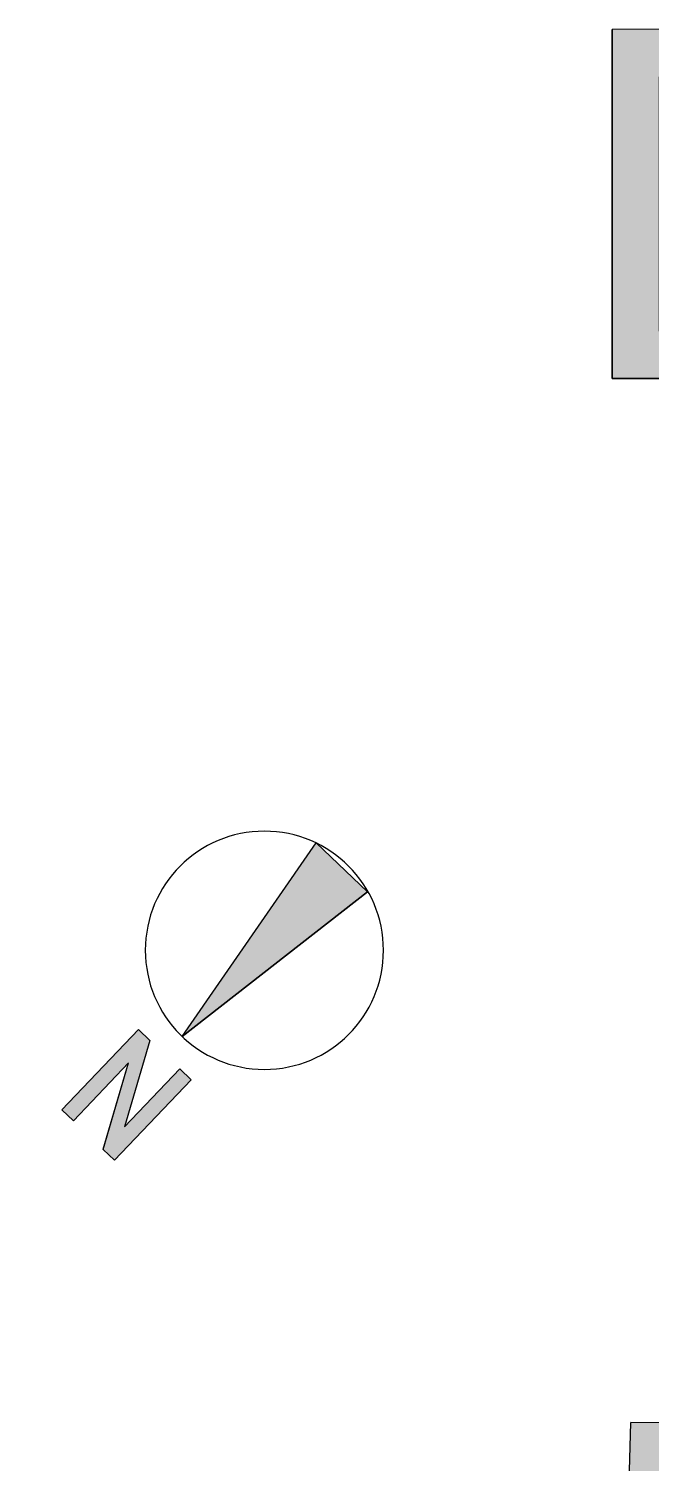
# Model space of a CAD drawing. Extents: x -27 to 25.3, y -8.5 to 57.5.
# Drawn here: x -21.53 to -15.42, y 43.42 to 57.52 of the extents above; entities that cross this region are included whole.
import ezdxf

# ---------------------------------------------------------------- set-up
doc = ezdxf.new("R2010")
doc.units = 0
doc.header["$LTSCALE"] = 0.002
doc.layers.add('01-STR_MACONNERIE_HACH', color=252, linetype='Continuous')

# ---------------------------------------------------------------- blocks, each defined once
blk = doc.blocks.new('A$C35293CD7')
at = {"extrusion": (0, 0, -1)}
h = blk.add_hatch(color=256, dxfattribs=at)
h.dxf.hatch_style = 1
h.paths.add_polyline_path([(-2.951, 5.413), (-3.389, 4.87), (-1.396, 3.703)])
h = blk.add_hatch(color=256, dxfattribs=at)
h.dxf.hatch_style = 1
h.paths.add_polyline_path([(-1.333, 3.387), (-1.428, 3.269), (-0.577, 2.585), (-0.48, 2.706), (-0.84, 3.516), (-0.226, 3.023), (-0.128, 3.144), (-0.978, 3.827), (-1.076, 3.706), (-1.076, 3.705), (-0.716, 2.897), (-1.331, 3.39), (-1.428, 3.269)])
for p, q in [((1.396, 3.703), (2.951, 5.413)), ((3.389, 4.87), (2.951, 5.413)), ((1.396, 3.703), (3.389, 4.87)), ((0.128, 3.144), (0.979, 3.828)), ((0.978, 3.828), (1.076, 3.706)), ((0.48, 2.707), (0.84, 3.516)), ((1.428, 3.269), (0.577, 2.585)), ((0.226, 3.023), (0.128, 3.144))]:
    blk.add_line(p, q, dxfattribs=at)
for points in [[(-2.951, 5.413), (-3.389, 4.87), (-1.396, 3.703), (-2.951, 5.413)], [(-1.333, 3.387), (-1.428, 3.269), (-0.577, 2.585), (-0.48, 2.706), (-0.84, 3.516), (-0.226, 3.023), (-0.128, 3.144), (-0.978, 3.827), (-1.076, 3.706), (-1.076, 3.705), (-1.076, 3.705), (-0.716, 2.897), (-1.331, 3.39), (-1.428, 3.269)]]:
    blk.add_lwpolyline(points, close=True, dxfattribs=at)
blk.add_circle((-2.308, 4.435), 1.17, dxfattribs=at)
blk = doc.blocks.new('Xref-R4-2018-11')
at = {"layer": '01-STR_MACONNERIE_HACH'}
h = blk.add_hatch(color=256, dxfattribs=at)
h.dxf.hatch_style = 1
h.paths.add_polyline_path([(-10.362, 50.177), (-10.362, 50.642), (-13.078, 50.64), (-13.075, 47.21), (-10.934, 47.212), (-10.469, 47.212), (-10.394, 49.278), (-10.602, 49.278), (-10.602, 47.677), (-12.611, 47.675), (-12.613, 50.175)])
h = blk.add_hatch(color=256, dxfattribs=at)
h.dxf.hatch_style = 1
h.paths.add_polyline_path([(-9.307, 17.92), (-7.894, 17.89), (-7.902, 17.513), (-7.605, 17.507), (-7.588, 18.304), (-8.107, 18.315), (-8.108, 18.315), (-8.208, 18.316), (-8.208, 18.226), (-9.718, 18.264), (-9.785, 15.617), (-7.599, 15.622), (-7.6, 15.782), (-7.641, 15.782), (-7.622, 16.681), (-7.919, 16.688), (-7.929, 16.19), (-9.343, 16.22)])
h.paths.add_polyline_path([(-12.639, 16.366), (-13.298, 16.384), (-13.296, 16.443), (-13.456, 16.447), (-13.479, 15.609), (-12.659, 15.611)])
h.paths.add_polyline_path([(-12.524, 20.887), (-13.174, 20.905), (-13.173, 20.944), (-13.333, 20.948), (-13.363, 19.851), (-13.203, 19.847), (-13.202, 19.872), (-12.55, 19.855)])
h.paths.add_polyline_path([(-12.447, 23.898), (-13.091, 23.916), (-13.09, 23.956), (-13.25, 23.961), (-13.281, 22.835), (-13.121, 22.83), (-13.12, 22.874), (-12.474, 22.857)])
h.paths.add_polyline_path([(-12.371, 26.895), (-13.009, 26.912), (-13.008, 26.953), (-13.168, 26.958), (-13.198, 25.85), (-13.038, 25.846), (-13.037, 25.883), (-12.397, 25.867)])
h.paths.add_polyline_path([(-12.295, 29.884), (-12.927, 29.902), (-12.926, 29.956), (-13.086, 29.96), (-13.116, 28.846), (-12.956, 28.842), (-12.955, 28.892), (-12.32, 28.876)])
h.paths.add_polyline_path([(-12.222, 32.879), (-12.845, 32.894), (-12.844, 32.946), (-13.004, 32.95), (-13.034, 31.838), (-12.874, 31.834), (-12.873, 31.875), (-12.25, 31.858)])
edge = h.paths.add_edge_path()
edge.add_line((-12.129, 36.377), (-10.584, 36.36))
edge.add_arc((-9.575, 36.415), 1.01, 149.3927, 183.0902, ccw=False)
edge.add_line((-10.445, 36.929), (-12.894, 36.956))
edge.add_line((-12.894, 36.956), (-12.952, 34.841))
edge.add_line((-12.952, 34.841), (-12.792, 34.837))
edge.add_line((-12.792, 34.837), (-12.791, 34.87))
edge.add_line((-12.791, 34.87), (-12.168, 34.853))
edge.add_line((-12.168, 34.853), (-12.129, 36.377))
edge = h.paths.add_edge_path()
edge.add_line((-10.427, 36.608), (-10.405, 36.608))
edge.add_line((-10.405, 36.608), (-10.404, 36.668))
edge.add_line((-10.404, 36.668), (-10.426, 36.668))
edge.add_line((-10.426, 36.668), (-10.423, 36.929))
edge.add_line((-10.423, 36.929), (-10.445, 36.929))
edge.add_arc((-9.575, 36.415), 1.01, 149.3927, 183.0902)
edge.add_line((-10.584, 36.36), (-10.429, 36.358))
edge.add_line((-10.429, 36.358), (-10.427, 36.608))
for p, q in [((-5.699, 50.647), (-13.078, 50.64)), ((-12.952, 34.841), (-12.894, 36.956)), ((-10.423, 36.929), (-12.894, 36.956))]:
    blk.add_line(p, q)
for points in [[(-10.362, 50.177), (-10.362, 50.642), (-13.078, 50.64), (-13.075, 47.21), (-10.934, 47.212), (-10.469, 47.212), (-10.469, 47.212), (-10.394, 49.278), (-10.602, 49.278), (-10.602, 47.677), (-12.611, 47.675), (-12.613, 50.175), (-10.362, 50.177)], [(-11.305, 36.938), (-10.934, 47.212), (-13.075, 47.21), (-13.078, 50.64)]]:
    blk.add_lwpolyline(points)
at = {"rotation": 7.601974425489009}
blk.add_blockref('A$C35293CD7', (-18.194, 36.892), dxfattribs=at)

msp = doc.modelspace()

# ---------------------------------------------------------------- block references
at = {"ltscale": 0.01}
msp.add_blockref('Xref-R4-2018-11', (-2.724, 6.869), dxfattribs=at)

doc.saveas('drawing.dxf')
